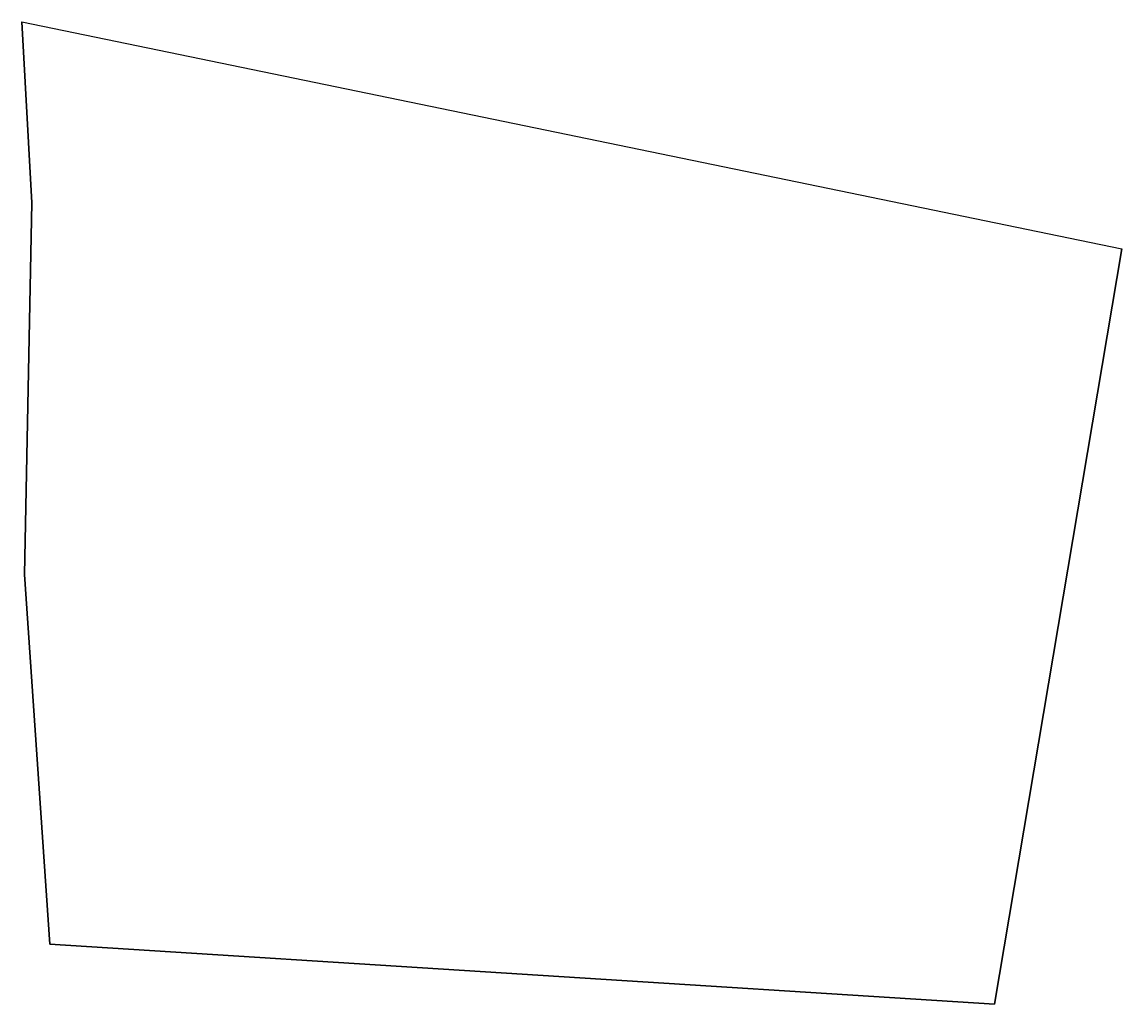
# Model space of a CAD drawing. Header units: millimetres. Extents: x 602687.8 to 602761.5, y 1318299 to 1318364.8.
import ezdxf

# ---------------------------------------------------------------- set-up
doc = ezdxf.new("R2010")
doc.units = ezdxf.units.MM

msp = doc.modelspace()

# ---------------------------------------------------------------- linework, layer by layer
at = {"color": 2, "elevation": 91.66}
msp.add_lwpolyline([(602687.805, 1318364.847), (602688.464, 1318352.717), (602687.966, 1318327.807), (602689.664, 1318303.036), (602752.981, 1318299.027), (602761.526, 1318349.64)], dxfattribs=at)
at = {"elevation": 70.419}
msp.add_lwpolyline([(602687.805, 1318364.847), (602761.526, 1318349.64), (602752.981, 1318299.027), (602689.664, 1318303.036), (602687.966, 1318327.807), (602688.464, 1318352.717), (602687.805, 1318364.847)], dxfattribs=at)

doc.saveas('drawing.dxf')
